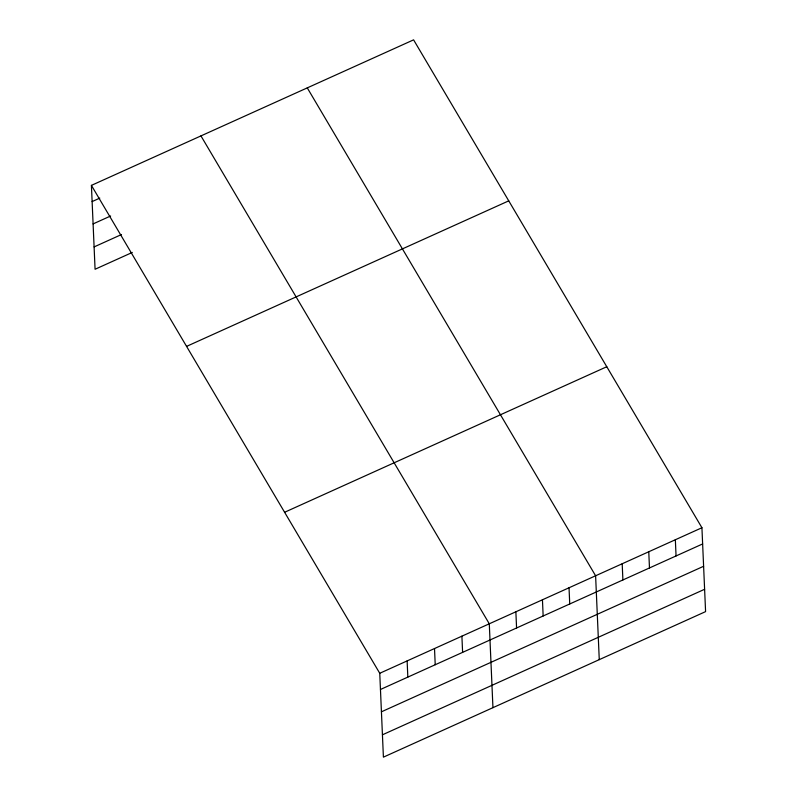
<?xml version="1.0" encoding="UTF-8"?>
<svg xmlns="http://www.w3.org/2000/svg" width="797" height="797" viewBox="0 0 797 797"><rect width="100%" height="100%" fill="white"/><g stroke="black" fill="none" stroke-linecap="round" stroke-linejoin="round"><path stroke-width="1.2" d="M91.416 185.382L413.593 39.85L701.928 527.744L705.584 611.618L383.407 757.15L379.751 673.276L91.416 185.382L95.072 269.256L132.322 252.43M92.123 201.581L99.784 198.114M93.1 223.907L110.624 215.997M94.096 246.921L121.483 234.547M186.568 346.386L508.745 200.854M284.599 512.272L606.776 366.74M379.751 673.276L701.928 527.744M380.458 689.475L702.635 543.943M381.424 711.811L703.612 566.278M382.43 734.814L704.608 589.282M307.273 87.879L595.608 575.773L599.264 659.647M200.954 135.898L489.288 623.792L492.945 707.666M675.348 539.748L676.055 555.947M648.768 551.763L649.475 567.952M622.188 563.768L622.895 579.957M569.028 587.778L569.735 603.977M542.448 599.782L543.156 615.981M515.868 611.787L516.576 627.986M461.901 636.165L462.609 652.364M434.514 648.539L435.222 664.728M407.128 660.912L407.835 677.101"/></g></svg>
